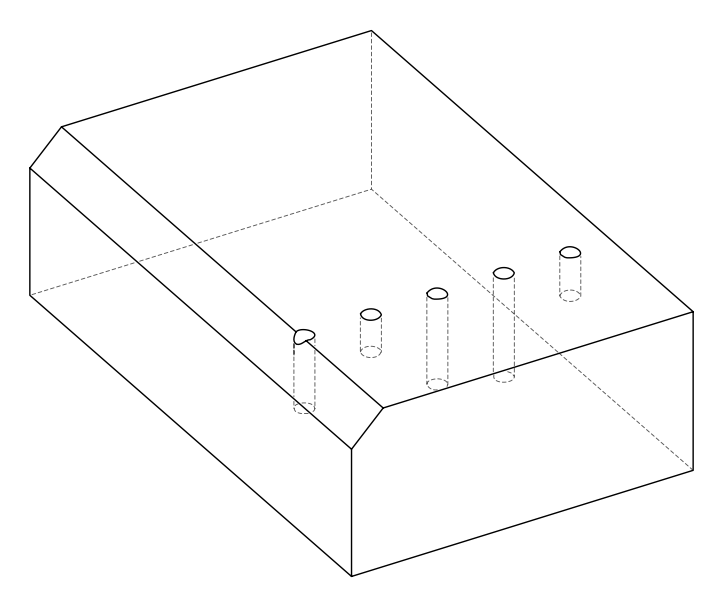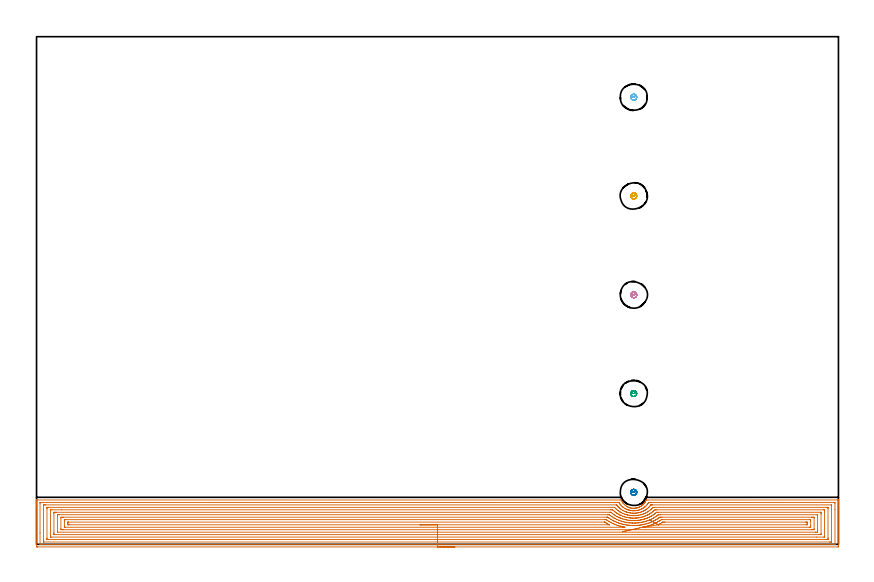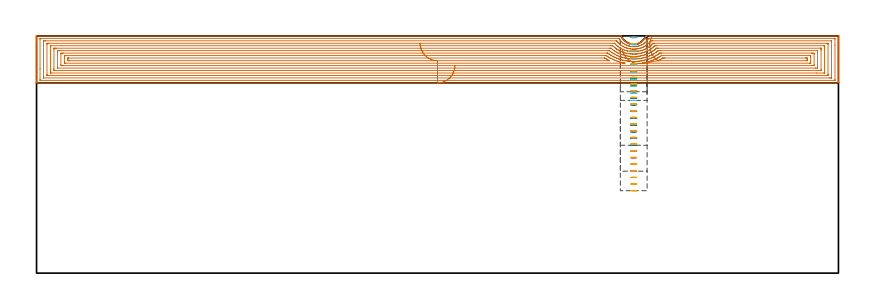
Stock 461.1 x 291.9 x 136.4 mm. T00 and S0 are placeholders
(PLAN: 6 operations, 1 tool changes, 42.6 min)
(1 AREA_MILL | FG_CHAMFER_SURFACE | UGT0205_001 | 37.31 min | 168067 mm3)
(2 MILL_BLIND_HOLE_FROM_SOLID_MATERIAL | STEP1POCKET | NXT0201_011 | Spiral | 1.12 min | 11599 mm3)
(3 MILL_BLIND_HOLE_FROM_SOLID_MATERIAL_1 | STEP1POCKET_1 | NXT0201_011 | Spiral | 0.59 min | 5971 mm3)
(4 MILL_BLIND_HOLE_FROM_SOLID_MATERIAL_2 | STEP1POCKET_2 | NXT0201_011 | Spiral | 1.38 min | 14468 mm3)
(5 MILL_BLIND_HOLE_FROM_SOLID_MATERIAL_3 | STEP1POCKET_3 | NXT0201_011 | Spiral | 1.58 min | 16532 mm3)
(6 MILL_BLIND_HOLE_FROM_SOLID_MATERIAL_4 | STEP1POCKET_4 | NXT0201_011 | Spiral | 0.66 min | 6910 mm3)
(TOOL UGT0205_001 | Chamfer Mill 20 x 3 x 45 deg. | D20 FL50 Z2)
(TOOL NXT0201_011 | ENDMILL 12mm [2P460-1200-NA 1630] | D12 FL38 Z6)
(OP 1 AREA_MILL)
G17 G21 G94 G90
T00 M6
G54
G17 G0 G90 X240.55 Y-1.5 S1061 M3
G43 Z146.4 H0
Z119.4
G94 G1 X240.512 Z118.528 F250.
X240.398 Z117.663
X240.209 Z116.812
X239.947 Z115.98
X239.613 Z115.174
X239.21 Z114.4
X238.741 Z113.664
X238.21 Z112.972
X237.621 Z112.329
X236.978 Z111.74
X236.286 Z111.208
X235.55 Z110.74
X234.776 Z110.337
X233.97 Z110.003
X233.138 Z109.741
X232.286 Z109.552
X231.422 Z109.438
X230.55 Z109.4
X0.613
X0.301 Y-1.497 Z109.402
X0.01 Y-1.492 Z109.406
X0. Y-1.197 Z109.7
Y21.634 Z132.529
Y22.245 Z133.139
Y22.804 Z133.701
Y23.135 Z134.032
Y23.695 Z134.591
Y24.026 Z134.921
Y24.689 Z135.588
Y25.067 Z135.966
X0.003 Y25.45 Z136.341
X0.006 Y25.484 Z136.375
X0.01 Y25.505 Z136.395
X0.162 Y25.5 Z136.4
X335.534
X336.256 Y25.501 Z136.399
X336.328 Y25.368 Z136.268
X336.366 Y25.287 Z136.187
X336.485 Y25.032 Z135.93
X336.713 Y24.593 Z135.49
X336.784 Y24.472 Z135.368
X336.835 Y24.384 Z135.282
X336.883 Y24.308 Z135.207
X336.964 Y24.178 Z135.078
X337.075 Y24.026 Z134.922
X337.206 Y23.843 Z134.743
X337.259 Y23.77 Z134.669
X337.306 Y23.705 Z134.603
X337.408 Y23.581 Z134.477
X337.573 Y23.376 Z134.275
X337.859 Y23.058 Z133.957
X338.102 Y22.817 Z133.716
X338.421 Y22.536 Z133.434
X338.59 Y22.399 Z133.299
X338.753 Y22.267 Z133.167
X339.233 Y21.93 Z132.829
X339.438 Y21.802 Z132.702
X339.647 Y21.68 Z132.58
X339.74 Y21.634 Z132.533
X339.938 Y21.536 Z132.432
X340.091 Y21.458 Z132.357
X340.541 Y21.262 Z132.16
X340.831 Y21.157 Z132.052
X340.998 Y21.094 Z131.992
X341.099 Y21.057 Z131.955
X341.136 Y21.043 Z131.941
X341.277 Y21.006 Z131.9
X341.436 Y20.962 Z131.858
X341.882 Y20.86 Z131.758
X342.33 Y20.783 Z131.682
X342.617 Y20.753 Z131.649
X342.777 Y20.735 Z131.632
X343.237 Y20.714 Z131.604
X343.261
X343.336 Y20.715 Z131.603
X343.382 Y20.713 Z131.605
X343.51 Y20.714 Z131.606
X343.623 Y20.712 Z131.612
X343.632 Z131.611
X343.671 Z131.612
X344.118 Y20.741 Z131.64
X344.296 Y20.764 Z131.662
X344.402 Y20.778 Z131.672
X344.53 Y20.792 Z131.691
X344.566 Y20.796 Z131.695
X345.013 Y20.881 Z131.779
X345.295 Y20.952 Z131.849
X345.665 Y21.043 Z131.942
X345.705 Y21.057 Z131.955
X345.907 Y21.126 Z132.024
X346.052 Y21.183 Z132.08
X346.188 Y21.236 Z132.132
X346.295 Y21.276 Z132.175
X346.357 Y21.3 Z132.199
X346.476 Y21.354 Z132.252
X346.635 Y21.426 Z132.321
X346.801 Y21.499 Z132.397
X347.057 Y21.635 Z132.534
X347.189 Y21.705 Z132.605
X347.569 Y21.93 Z132.829
X347.695 Y22.014 Z132.913
X348.004 Y22.245 Z133.144
X348.15 Y22.354 Z133.252
X348.59 Y22.718 Z133.614
X348.699 Y22.819 Z133.715
X348.999 Y23.135 Z134.032
X349.101 Y23.242 Z134.14
X349.165 Y23.315 Z134.214
X349.273 Y23.439 Z134.338
X349.395 Y23.581 Z134.477
X349.463 Y23.657 Z134.556
X349.484 Y23.681 Z134.58
X349.76 Y24.081 Z134.979
X349.804 Y24.143 Z135.042
X349.883 Y24.272 Z135.172
X350.08 Y24.591 Z135.491
X350.378 Y25.153 Z136.051
X350.491 Y25.4 Z136.295
X350.544 Y25.504 Z136.396
X350.65 Y25.5 Z136.4
X460.938
X461.09 Y25.505 Z136.395
X461.093 Y25.451 Z136.342
X461.1 Y25.066 Z135.966
Y24.689 Z135.589
Y24.026 Z134.921
Y22.804 Z133.701
Y22.245 Z133.139
Y10.218 Z121.116
Y-0.917 Z109.98
X461.098 Y-1.199 Z109.698
X461.09 Y-1.492 Z109.406
X460.797 Y-1.499 Z109.399
X230.55 Y-1.5 Z109.4
Y-0.086 Z110.814
X2.339 Y-0.085 Z110.815
X2.22 Y-0.082 Z110.818
X2.01 Y-0.076 Z110.824
X2.008 Y-0.026 Z110.874
X2.001 Y0.37 Z111.27
X2. Y6.607 Z117.507
X2.001 Y23.532 Z134.432
X2.008 Y24.026 Z134.926
X2.01 Y24.069 Z134.969
X2.161 Y24.079 Z134.979
X2.28 Y24.084 Z134.984
X2.339 Y24.085 Z134.985
X334.58
X334.639
X334.758 Y24.082 Z134.982
X334.832 Y24.079 Z134.979
X334.848 Y24.062 Z134.962
X334.874 Y24.026 Z134.926
X335.01 Y23.817 Z134.717
X335.139 Y23.618 Z134.518
X335.467 Y23.142 Z134.042
X335.473 Y23.133 Z134.033
X335.875 Y22.641 Z133.541
X336.234 Y22.245 Z133.145
X336.366 Y22.111 Z133.011
X336.764 Y21.747 Z132.647
X337.228 Y21.354 Z132.254
X337.259 Y21.329 Z132.229
X337.36 Y21.252 Z132.152
X338.152 Y20.728 Z131.628
X338.254 Y20.668 Z131.568
X338.634 Y20.463 Z131.363
X339.045 Y20.26 Z131.16
X339.412 Y20.097 Z130.997
X339.938 Y19.894 Z130.794
X340.074 Y19.845 Z130.745
X340.388 Y19.738 Z130.638
X340.808 Y19.618 Z130.518
X340.831 Y19.612 Z130.512
X340.849 Y19.608 Z130.508
X341.01 Y19.572 Z130.472
X341.724 Y19.438 Z130.338
X341.886 Y19.41 Z130.31
X342.617 Y19.331 Z130.231
X342.874 Y19.316 Z130.216
X343.202 Y19.302 Z130.202
X343.51 Y19.303 Z130.203
X343.776 Y19.307 Z130.207
X344.402 Y19.348 Z130.248
X344.604 Y19.371 Z130.271
X344.93 Y19.412 Z130.312
X345.295 Y19.473 Z130.373
X345.379 Y19.489 Z130.389
X345.772 Y19.572 Z130.472
X346.188 Y19.681 Z130.581
X346.532 Y19.776 Z130.676
X346.789 Y19.864 Z130.764
X347.081 Y19.975 Z130.875
X347.43 Y20.115 Z131.015
X347.974 Y20.359 Z131.259
X348.044 Y20.393 Z131.293
X348.176 Y20.463 Z131.363
X348.615 Y20.714 Z131.614
X348.867 Y20.863 Z131.763
X349.161 Y21.061 Z131.961
X349.56 Y21.354 Z132.254
X349.673 Y21.441 Z132.341
X349.76 Y21.511 Z132.411
X350.155 Y21.847 Z132.747
X350.562 Y22.245 Z133.145
X350.592 Y22.275 Z133.175
X350.653 Y22.341 Z133.241
X351.024 Y22.766 Z133.666
X351.322 Y23.135 Z134.035
X351.417 Y23.264 Z134.164
X351.546 Y23.447 Z134.347
X351.775 Y23.798 Z134.698
X351.925 Y24.026 Z134.926
X352.439 Y24.079 Z134.979
X353.273 Y24.085 Z134.985
X353.332
X458.761
X458.88 Y24.082 Z134.982
X459.09 Y24.076 Z134.976
X459.092 Y24.026 Z134.926
X459.098 Y23.63 Z134.53
X459.1 Y20.065 Z130.965
X459.099 Y0.468 Z111.368
X459.092 Y-0.026 Z110.874
X459.09 Y-0.07 Z110.83
X458.939 Y-0.079 Z110.821
X458.821 Y-0.084 Z110.816
X458.761 Y-0.085 Z110.815
X230.55 Y-0.086 Z110.814
Y1.328 Z112.228
X4.184 Y1.329 Z112.229
X4.042 Y1.33 Z112.23
X4.019 Y1.332 Z112.232
X4.013 Y1.334 Z112.234
X4.01 Y1.351 Z112.251
X4.003 Y1.449 Z112.349
X4.001 Y1.571 Z112.471
X4. Y1.755 Z112.655
X4.001 Y22.427 Z133.327
X4.007 Y22.612 Z133.512
X4.01 Y22.66 Z133.56
X4.027 Y22.665 Z133.565
X4.078 Y22.668 Z133.568
X4.184 Y22.67 Z133.57
X4.65 Y22.671 Z133.571
X5.077
X333.26
X333.473 Y22.669 Z133.569
X333.526 Y22.667 Z133.567
X333.547 Y22.665 Z133.565
X333.581 Y22.629 Z133.529
X333.687 Y22.498 Z133.398
X333.892 Y22.245 Z133.145
X334.204 Y21.865 Z132.765
X334.58 Y21.444 Z132.344
X334.672 Y21.354 Z132.254
X335.089 Y20.967 Z131.867
X335.473 Y20.635 Z131.535
X335.685 Y20.463 Z131.363
X336.077 Y20.173 Z131.073
X336.366 Y19.978 Z130.878
X336.99 Y19.572 Z130.472
X337.259 Y19.424 Z130.324
X337.576 Y19.256 Z130.156
X338.152 Y18.988 Z129.888
X338.897 Y18.681 Z129.581
X339.045 Y18.625 Z129.525
X339.134 Y18.592 Z129.492
X339.624 Y18.431 Z129.331
X339.938 Y18.346 Z129.246
X340.385 Y18.235 Z129.135
X340.831 Y18.146 Z129.046
X341.489 Y18.024 Z128.924
X341.724 Y17.997 Z128.897
X342.489 Y17.918 Z128.818
X342.617 Y17.91 Z128.81
X343.016 Y17.893 Z128.793
X343.415 Y17.884 Z128.784
X343.51 Y17.885 Z128.785
X343.906 Y17.895 Z128.795
X344.277 Y17.916 Z128.816
X344.402 Y17.926 Z128.826
X345.089 Y17.996 Z128.896
X345.295 Y18.022 Z128.922
X345.858 Y18.12 Z129.02
X346.188 Y18.189 Z129.089
X346.589 Y18.281 Z129.181
X347.081 Y18.409 Z129.309
X347.295 Y18.468 Z129.368
X347.921 Y18.681 Z129.581
X347.96 Y18.696 Z129.596
X347.974 Y18.702 Z129.602
X348.588 Y18.96 Z129.86
X348.867 Y19.086 Z129.986
X349.198 Y19.242 Z130.142
X349.76 Y19.543 Z130.443
X349.779 Y19.553 Z130.453
X349.811 Y19.572 Z130.472
X350.329 Y19.895 Z130.795
X350.653 Y20.118 Z131.018
X350.853 Y20.264 Z131.164
X351.114 Y20.463 Z131.363
X351.353 Y20.656 Z131.556
X351.546 Y20.817 Z131.717
X351.829 Y21.071 Z131.971
X352.115 Y21.354 Z132.254
X352.275 Y21.518 Z132.418
X352.439 Y21.693 Z132.593
X352.696 Y21.989 Z132.889
X352.909 Y22.245 Z133.145
X353.098 Y22.478 Z133.378
X353.237 Y22.653 Z133.553
X353.256 Y22.665 Z133.565
X353.279 Y22.667 Z133.567
X353.332 Y22.669 Z133.569
X353.797 Y22.671 Z133.571
X354.225
X456.916
X457.058 Y22.67 Z133.57
X457.081 Y22.668 Z133.568
X457.087 Y22.666 Z133.566
X457.09 Y22.649 Z133.549
X457.096 Y22.551 Z133.451
X457.099 Y22.429 Z133.329
X457.1 Y22.245 Z133.145
X457.099 Y1.573 Z112.473
X457.093 Y1.388 Z112.288
X457.09 Y1.34 Z112.24
X457.073 Y1.335 Z112.235
X457.022 Y1.332 Z112.232
X456.916 Y1.33 Z112.23
X456.45 Y1.329 Z112.229
X456.023 Y1.328 Z112.228
X230.55
Y2.743 Z113.643
X6.766
X6.054 Y2.748 Z113.648
X6.019 Y2.749 Z113.649
X6.01 Y2.785 Z113.685
X6.006 Y2.887 Z113.787
X6.002 Y3.094 Z113.994
X6. Y3.507 Z114.407
Y20.463 Z131.363
X6.003 Y20.894 Z131.794
X6.006 Y21.109 Z132.009
X6.01 Y21.215 Z132.115
X6.022 Y21.251 Z132.151
X6.072 Y21.252 Z132.152
X6.863 Y21.257 Z132.157
X6.96
X332.197
X332.296 Y21.255 Z132.155
X332.345 Y21.253 Z132.153
X332.365 Y21.251 Z132.151
X332.414 Y21.201 Z132.101
X332.794 Y20.797 Z131.697
X333.121 Y20.463 Z131.363
X333.687 Y19.947 Z130.847
X334.13 Y19.572 Z130.472
X334.58 Y19.233 Z130.133
X335.393 Y18.681 Z129.581
X335.473 Y18.628 Z129.528
X335.622 Y18.532 Z129.432
X336.366 Y18.135 Z129.035
X337.083 Y17.79 Z128.69
X337.259 Y17.714 Z128.614
X337.389 Y17.66 Z128.56
X338.152 Y17.365 Z128.265
X338.802 Y17.141 Z128.041
X339.045 Y17.074 Z127.974
X339.705 Y16.9 Z127.8
X339.938 Y16.849 Z127.749
X340.002 Y16.836 Z127.736
X340.831 Y16.684 Z127.584
X341.093 Y16.638 Z127.538
X341.724 Y16.568 Z127.468
X342.093 Y16.531 Z127.431
X342.617 Y16.495 Z127.395
X343.039 Y16.478 Z127.378
X343.51 Y16.474 Z127.374
X343.929 Y16.481 Z127.381
X344.402 Y16.507 Z127.407
X344.767 Y16.536 Z127.436
X345.295 Y16.589 Z127.489
X345.575 Y16.621 Z127.521
X346.188 Y16.72 Z127.62
X346.341 Y16.747 Z127.647
X347.079 Y16.9 Z127.8
X347.787 Y17.086 Z127.986
X347.974 Y17.138 Z128.038
X348.465 Y17.301 Z128.201
X348.867 Y17.443 Z128.343
X349.117 Y17.542 Z128.442
X349.732 Y17.79 Z128.69
X349.752 Y17.799 Z128.699
X349.76 Y17.803 Z128.703
X350.354 Y18.089 Z128.989
X350.653 Y18.249 Z129.149
X350.931 Y18.404 Z129.304
X351.413 Y18.681 Z129.581
X351.496 Y18.732 Z129.632
X351.546 Y18.764 Z129.664
X352.028 Y19.091 Z129.991
X352.439 Y19.39 Z130.29
X352.542 Y19.469 Z130.369
X352.672 Y19.572 Z130.472
X353.031 Y19.873 Z130.773
X353.332 Y20.132 Z131.032
X353.502 Y20.293 Z131.193
X353.674 Y20.463 Z131.363
X353.944 Y20.743 Z131.643
X354.225 Y21.04 Z131.94
X354.378 Y21.201 Z132.101
X354.427 Y21.25 Z132.15
X354.521 Y21.253 Z132.153
X354.72 Y21.255 Z132.155
X355.118 Y21.257 Z132.157
X355.215
X454.334
X455.046 Y21.251 Z132.151
X455.081
X455.09 Y21.215 Z132.115
X455.094 Y21.113 Z132.013
X455.098 Y20.906 Z131.806
X455.1 Y20.493 Z131.393
Y3.537 Z114.437
X455.097 Y3.106 Z114.006
X455.094 Y2.891 Z113.791
X455.09 Y2.784 Z113.684
X455.078 Y2.749 Z113.649
X455.028 Y2.748 Z113.648
X454.237 Y2.743 Z113.643
X454.14
X230.55
Y4.157 Z115.057
X8.649 Y4.158 Z115.058
X8.024 Y4.161 Z115.061
X8.017 Y4.163 Z115.063
X8.006 Y4.179 Z115.079
X8.003 Y4.428 Z115.328
X8. Y5.075 Z115.975
Y5.319 Z116.219
X8.001 Y19.572 Z130.472
X8.003 Y19.734 Z130.634
X8.007 Y19.814 Z130.714
X8.009 Y19.83 Z130.73
X8.031 Y19.836 Z130.736
X8.106 Y19.838 Z130.738
X8.379 Y19.842 Z130.742
X14.28 Y19.843 Z130.743
X330.115
X330.738 Y19.842 Z130.742
X331.008 Y19.839 Z130.739
X331.275 Y19.836 Z130.736
X331.562 Y19.572 Z130.472
X331.901 Y19.266 Z130.166
X332.577 Y18.681 Z129.581
X332.794 Y18.513 Z129.413
X333.43 Y18.047 Z128.947
X333.687 Y17.875 Z128.775
X333.815 Y17.79 Z128.69
X334.281 Y17.491 Z128.391
X334.58 Y17.322 Z128.222
X335.368 Y16.9 Z127.8
X335.473 Y16.847 Z127.747
X335.574 Y16.798 Z127.698
X336.096 Y16.563 Z127.463
X336.366 Y16.451 Z127.351
X337.121 Y16.146 Z127.046
X337.259 Y16.096 Z126.996
X337.508 Y16.009 Z126.909
X338.152 Y15.803 Z126.703
X338.439 Y15.722 Z126.622
X339.045 Y15.57 Z126.47
X339.604 Y15.451 Z126.351
X339.938 Y15.388 Z126.288
X340.697 Y15.251 Z126.151
X340.831 Y15.233 Z126.133
X341.707 Y15.135 Z126.035
X341.724 Y15.133 Z126.033
X341.877 Y15.118 Z126.018
X342.617 Y15.073 Z125.973
X342.663 Y15.071 Z125.971
X343.51 Y15.056 Z125.956
X343.571
X344.402 Y15.083 Z125.983
X344.436 Y15.085 Z125.985
X344.92 Y15.118 Z126.018
X345.263 Y15.151 Z126.051
X345.295 Y15.154 Z126.054
X346.058 Y15.248 Z126.148
X346.188 Y15.267 Z126.167
X346.824 Y15.375 Z126.275
X347.081 Y15.428 Z126.328
X347.559 Y15.532 Z126.432
X347.974 Y15.631 Z126.531
X348.276 Y15.708 Z126.608
X348.867 Y15.871 Z126.771
X348.973 Y15.903 Z126.803
X349.299 Y16.009 Z126.909
X349.639 Y16.13 Z127.03
X349.76 Y16.175 Z127.075
X350.278 Y16.384 Z127.284
X350.653 Y16.539 Z127.439
X350.904 Y16.65 Z127.55
X351.454 Y16.9 Z127.8
X351.516 Y16.93 Z127.83
X351.546 Y16.946 Z127.846
X352.089 Y17.249 Z128.149
X352.439 Y17.448 Z128.348
X352.653 Y17.577 Z128.477
X352.998 Y17.79 Z128.69
X353.2 Y17.923 Z128.823
X353.332 Y18.014 Z128.914
X353.718 Y18.296 Z129.196
X354.225 Y18.675 Z129.575
X354.233 Y18.681 Z129.581
X354.708 Y19.09 Z129.99
X355.118 Y19.454 Z130.354
X355.179 Y19.511 Z130.411
X355.5 Y19.823 Z130.723
X355.746 Y19.836 Z130.736
X356.011 Y19.839 Z130.739
X356.633 Y19.843 Z130.743
X452.451 Y19.842 Z130.742
X453.076 Y19.839 Z130.739
X453.083 Y19.837 Z130.737
X453.094 Y19.821 Z130.721
X453.097 Y19.572 Z130.472
X453.1 Y18.925 Z129.825
Y18.681 Z129.581
X453.099 Y4.428 Z115.328
X453.097 Y4.266 Z115.166
X453.093 Y4.186 Z115.086
X453.091 Y4.17 Z115.07
X453.069 Y4.164 Z115.064
X452.994 Y4.162 Z115.062
X452.721 Y4.158 Z115.058
X448.372 Y4.157 Z115.057
X230.55
Y5.571 Z116.471
X10.435 Y5.572 Z116.472
X10.18 Y5.573 Z116.473
X10.065 Y5.576 Z116.476
X10.014 Y5.578 Z116.478
X10.01 Y5.606 Z116.506
X10.003 Y5.75 Z116.65
X10.001 Y6.21 Z117.11
X10. Y6.644 Z117.544
Y17.79 Z128.69
X10.002 Y18.223 Z129.123
X10.007 Y18.369 Z129.269
X10.01 Y18.416 Z129.316
X10.037 Y18.422 Z129.322
X10.115 Y18.424 Z129.324
X10.435 Y18.428 Z129.328
X10.688 Y18.429 Z129.329
X11.328
X329.475
X330.115 Y18.426 Z129.326
X330.241 Y18.424 Z129.324
X330.268 Y18.422 Z129.322
X331.011 Y17.79 Z128.69
X331.901 Y17.138 Z128.038
X332.246 Y16.9 Z127.8
X332.794 Y16.537 Z127.437
X333.072 Y16.364 Z127.264
X333.665 Y16.031 Z126.931
X333.687 Y16.019 Z126.919
X333.707 Y16.009 Z126.909
X334.286 Y15.715 Z126.615
X334.58 Y15.576 Z126.476
X335.373 Y15.218 Z126.118
X335.473 Y15.177 Z126.077
X335.623 Y15.118 Z126.018
X336.366 Y14.834 Z125.734
X336.802 Y14.683 Z125.583
X337.259 Y14.537 Z125.437
X338.069 Y14.309 Z125.209
X338.152 Y14.288 Z125.188
X338.396 Y14.227 Z125.127
X339.045 Y14.092 Z124.992
X339.214 Y14.058 Z124.958
X339.938 Y13.929 Z124.829
X340.3 Y13.866 Z124.766
X340.831 Y13.804 Z124.704
X341.306 Y13.753 Z124.653
X341.724 Y13.715 Z124.615
X342.272 Y13.68 Z124.58
X342.617 Y13.663 Z124.563
X343.195 Y13.65 Z124.55
X343.51 Y13.646 Z124.546
X344.077 Y13.661 Z124.561
X344.402 Y13.673 Z124.573
X344.927 Y13.704 Z124.604
X345.295 Y13.733 Z124.633
X345.744 Y13.779 Z124.679
X346.188 Y13.83 Z124.73
X346.541 Y13.875 Z124.775
X347.081 Y13.964 Z124.864
X347.307 Y14.002 Z124.902
X347.974 Y14.137 Z125.037
X348.049 Y14.153 Z125.053
X348.374 Y14.227 Z125.127
X348.769 Y14.325 Z125.225
X348.867 Y14.351 Z125.251
X349.467 Y14.519 Z125.419
X349.76 Y14.606 Z125.506
X350.145 Y14.734 Z125.634
X350.653 Y14.911 Z125.811
X350.805 Y14.967 Z125.867
X351.19 Y15.118 Z126.018
X351.442 Y15.222 Z126.122
X351.546 Y15.266 Z126.166
X352.06 Y15.496 Z126.396
X352.439 Y15.671 Z126.571
X352.667 Y15.781 Z126.681
X353.103 Y16.009 Z126.909
X353.251 Y16.089 Z126.989
X353.332 Y16.135 Z127.035
X353.812 Y16.42 Z127.32
X354.225 Y16.669 Z127.569
X354.366 Y16.759 Z127.659
X354.578 Y16.9 Z127.8
X354.896 Y17.121 Z128.021
X355.118 Y17.281 Z128.181
X355.408 Y17.502 Z128.402
X355.78 Y17.79 Z128.69
X355.907 Y17.894 Z128.794
X356.011 Y17.98 Z128.88
X356.389 Y18.304 Z129.204
X356.47 Y18.371 Z129.271
X356.519 Y18.409 Z129.309
X356.547 Y18.422 Z129.322
X356.585 Y18.423 Z129.323
X356.904 Y18.427 Z129.327
X357.157 Y18.429 Z129.329
X357.797
X450.665 Y18.428 Z129.328
X450.92 Y18.427 Z129.327
X451.035 Y18.424 Z129.324
X451.086 Y18.422 Z129.322
X451.09 Y18.394 Z129.294
X451.097 Y18.25 Z129.15
X451.099 Y17.79 Z128.69
X451.1 Y17.356 Z128.256
Y6.21 Z117.11
X451.098 Y5.777 Z116.677
X451.093 Y5.631 Z116.531
X451.09 Y5.584 Z116.484
X451.063 Y5.578 Z116.478
X450.985 Y5.576 Z116.476
X450.665 Y5.572 Z116.472
X450.412 Y5.571 Z116.471
X449.772
X230.55
Y6.985 Z117.885
X12.221 Y6.986 Z117.886
X12.106 Y6.987 Z117.887
X12.03 Y6.99 Z117.89
X12.01 Y6.992 Z117.892
X12.007 Y7.001 Z117.901
X12.003 Y7.027 Z117.927
X12.001 Y7.1 Z118.
Y16.229 Z127.129
X12.008 Y16.9 Z127.8
X12.01 Y17.003 Z127.903
X12.111 Y17.009 Z127.909
X12.221 Y17.011 Z127.911
X12.999 Y17.014 Z127.914
X13.114 Y17.015 Z127.915
X328.329 Y17.014 Z127.914
X329.11 Y17.011 Z127.911
X329.222 Y17.008 Z127.908
X329.327 Y17.002 Z127.902
X329.462 Y16.9 Z127.8
X330.115 Y16.413 Z127.313
X330.674 Y16.009 Z126.909
X331.008 Y15.781 Z126.681
X331.68 Y15.338 Z126.238
X331.901 Y15.211 Z126.111
X332.07 Y15.118 Z126.018
X332.794 Y14.736 Z125.636
X333.563 Y14.351 Z125.251
X333.687 Y14.295 Z125.195
X333.842 Y14.227 Z125.127
X334.58 Y13.917 Z124.817
X335.1 Y13.708 Z124.608
X335.473 Y13.569 Z124.469
X336.146 Y13.336 Z124.236
X336.366 Y13.265 Z124.165
X336.47 Y13.232 Z124.132
X337.259 Y13.021 Z123.921
X337.686 Y12.91 Z123.81
X338.152 Y12.808 Z123.708
X338.82 Y12.67 Z123.57
X339.045 Y12.628 Z123.528
X339.91 Y12.473 Z123.373
X339.938 Y12.469 Z123.369
X340.131 Y12.445 Z123.345
X340.831 Y12.369 Z123.269
X340.916 Y12.36 Z123.26
X341.724 Y12.293 Z123.193
X341.888 Y12.282 Z123.182
X342.617 Y12.248 Z123.148
X342.821 Y12.241 Z123.141
X343.51 Y12.232 Z123.132
X343.721 Y12.235 Z123.135
X344.402 Y12.255 Z123.155
X344.586 Y12.263 Z123.163
X345.295 Y12.307 Z123.207
X345.424 Y12.317 Z123.217
X346.188 Y12.392 Z123.292
X346.237 Y12.397 Z123.297
X346.65 Y12.445 Z123.345
X347.028 Y12.498 Z123.398
X347.081 Y12.507 Z123.407
X347.789 Y12.63 Z123.53
X347.974 Y12.665 Z123.565
X348.529 Y12.783 Z123.683
X348.867 Y12.859 Z123.759
X349.252 Y12.952 Z123.852
X349.76 Y13.081 Z123.981
X349.961 Y13.136 Z124.036
X350.653 Y13.333 Z124.233
X350.664 Y13.336 Z124.236
X351.318 Y13.564 Z124.464
X351.546 Y13.646 Z124.546
X351.965 Y13.809 Z124.709
X352.439 Y13.998 Z124.898
X352.601 Y14.065 Z124.965
X352.977 Y14.227 Z125.127
X353.221 Y14.338 Z125.238
X353.332 Y14.389 Z125.289
X353.824 Y14.627 Z125.527
X354.225 Y14.838 Z125.738
X354.407 Y14.937 Z125.837
X354.732 Y15.118 Z126.018
X354.976 Y15.26 Z126.16
X355.118 Y15.344 Z126.244
X355.527 Y15.6 Z126.5
X356.011 Y15.91 Z126.81
X356.07 Y15.95 Z126.85
X356.154 Y16.009 Z126.909
X356.587 Y16.325 Z127.225
X356.904 Y16.561 Z127.461
X357.096 Y16.708 Z127.608
X357.342 Y16.9 Z127.8
X357.452 Y16.982 Z127.882
X357.493 Y17.008 Z127.908
X357.567 Y17.011 Z127.911
X357.683 Y17.013 Z127.913
X357.797 Y17.014 Z127.914
X358.575 Y17.015 Z127.915
X448.879 Y17.014 Z127.914
X448.994 Y17.013 Z127.913
X449.07 Y17.01 Z127.91
X449.09 Y17.008 Z127.908
X449.093 Y16.999 Z127.899
X449.097 Y16.973 Z127.873
X449.099 Y16.9 Z127.8
Y7.771 Z118.671
X449.092 Y7.1 Z118.
X449.09 Y6.997 Z117.897
X448.989 Y6.991 Z117.891
X448.879 Y6.989 Z117.889
X448.101 Y6.985 Z117.885
X447.986
X230.55
Y8.399 Z119.299
X15.384 Y8.4 Z119.3
X14.9
X14.488 Y8.402 Z119.302
X14.007 Y8.407 Z119.307
X14. Y8.889 Z119.789
Y15.118 Z126.018
X14.007 Y15.593 Z126.493
X14.419 Y15.597 Z126.497
X14.9 Y15.599 Z126.499
X15.309 Y15.6 Z126.5
X327.846
X328.329 Y15.597 Z126.497
X328.397 Y15.595 Z126.495
X328.436 Y15.592 Z126.492
X328.475 Y15.566 Z126.466
X328.652 Y15.44 Z126.34
X329.097 Y15.118 Z126.018
X329.222 Y15.029 Z125.929
X329.511 Y14.829 Z125.729
X330.115 Y14.44 Z125.34
X330.454 Y14.227 Z125.127
X331.008 Y13.919 Z124.819
X331.685 Y13.552 Z124.452
X331.901 Y13.445 Z124.345
X332.127 Y13.336 Z124.236
X332.794 Y13.029 Z123.929
X333.344 Y12.788 Z123.688
X333.687 Y12.648 Z123.548
X334.196 Y12.445 Z123.345
X334.58 Y12.303 Z123.203
X334.803 Y12.223 Z123.123
X335.473 Y12.005 Z122.905
X336.103 Y11.817 Z122.717
X336.366 Y11.745 Z122.645
X337.087 Y11.555 Z122.455
X337.259 Y11.516 Z122.416
X337.308 Y11.505 Z122.405
X338.152 Y11.335 Z122.235
X338.426 Y11.281 Z122.181
X339.045 Y11.172 Z122.072
X339.507 Y11.093 Z121.993
X339.938 Y11.041 Z121.941
X340.519 Y10.975 Z121.875
X340.831 Y10.945 Z121.845
X341.499 Y10.888 Z121.788
X341.724 Y10.873 Z121.773
X342.444 Y10.836 Z121.736
X342.617 Y10.83 Z121.73
X343.356 Y10.816 Z121.716
X343.51 Y10.817 Z121.717
X344.233 Y10.832 Z121.732
X344.402 Y10.839 Z121.739
X345.085 Y10.874 Z121.774
X345.295 Y10.889 Z121.789
X345.912 Y10.94 Z121.84
X346.188 Y10.967 Z121.867
X346.719 Y11.026 Z121.926
X347.081 Y11.071 Z121.971
X347.506 Y11.13 Z122.03
X347.974 Y11.207 Z122.107
X348.272 Y11.258 Z122.158
X348.867 Y11.376 Z122.276
X349.015 Y11.407 Z122.307
X349.681 Y11.555 Z122.455
X349.745 Y11.57 Z122.47
X349.76 Y11.574 Z122.474
X350.453 Y11.754 Z122.654
X350.653 Y11.809 Z122.709
X351.146 Y11.953 Z122.853
X351.546 Y12.075 Z122.975
X351.825 Y12.167 Z123.067
X352.439 Y12.375 Z123.275
X352.491 Y12.394 Z123.294
X352.626 Y12.445 Z123.345
X353.13 Y12.647 Z123.547
X353.332 Y12.73 Z123.63
X353.758 Y12.911 Z123.811
X354.225 Y13.114 Z124.014
X354.378 Y13.183 Z124.083
X354.706 Y13.336 Z124.236
X354.982 Y13.472 Z124.372
X355.118 Y13.542 Z124.442
X355.563 Y13.783 Z124.683
X356.011 Y14.031 Z124.931
X356.136 Y14.102 Z125.002
X356.348 Y14.227 Z125.127
X356.692 Y14.438 Z125.338
X356.904 Y14.571 Z125.471
X357.233 Y14.789 Z125.689
X357.722 Y15.118 Z126.018
X357.766 Y15.149 Z126.049
X357.797 Y15.17 Z126.07
X358.283 Y15.523 Z126.423
X358.352 Y15.571 Z126.471
X358.391 Y15.593 Z126.493
X358.448 Y15.595 Z126.495
X358.69 Y15.598 Z126.498
X359.1 Y15.6 Z126.5
X359.583
X445.717
X446.2 Y15.599 Z126.499
X446.612 Y15.598 Z126.498
X447.093 Y15.593 Z126.493
X447.1 Y15.111 Z126.011
Y8.882 Z119.782
X447.093 Y8.407 Z119.307
X446.681 Y8.403 Z119.303
X446.2 Y8.4 Z119.3
X445.791
X230.55 Y8.399 Z119.299
Y9.814 Z120.714
X16.645
X16.249 Y9.816 Z120.716
X16.051 Y9.819 Z120.719
X16.011 Y9.821 Z120.721
X16.007 Y9.856 Z120.756
X16.004 Y9.915 Z120.815
X16. Y10.457 Z121.357
Y10.664 Z121.564
Y13.13 Z124.03
Y13.336 Z124.236
X16.002 Y14.019 Z124.919
X16.006 Y14.118 Z125.018
X16.01 Y14.173 Z125.073
X16.048 Y14.179 Z125.079
X16.727 Y14.186 Z125.086
X326.543
X327.436 Y14.185 Z125.085
X327.479 Y14.184 Z125.084
X327.579 Y14.179 Z125.079
X327.814 Y14.022 Z124.922
X328.077 Y13.846 Z124.746
X328.329 Y13.679 Z124.579
X328.862 Y13.336 Z124.236
X329.222 Y13.114 Z124.014
X329.746 Y12.814 Z123.714
X330.115 Y12.617 Z123.517
X330.446 Y12.445 Z123.345
X331.008 Y12.169 Z123.069
X331.541 Y11.914 Z122.814
X331.901 Y11.755 Z122.655
X332.365 Y11.555 Z122.455
X332.794 Y11.38 Z122.28
X333.086 Y11.263 Z122.163
X333.687 Y11.038 Z121.938
X334.477 Y10.766 Z121.666
X334.58 Y10.733 Z121.633
X334.804 Y10.664 Z121.564
X335.473 Y10.473 Z121.373
X335.738 Y10.399 Z121.299
X335.906 Y10.356 Z121.256
X336.366 Y10.241 Z121.141
X336.916 Y10.115 Z121.015
X337.075 Y10.081 Z120.981
X337.259 Y10.044 Z120.944
X338.152 Y9.866 Z120.766
X338.348 Y9.826 Z120.726
X338.152 Y9.816 Z120.716
X338.11 Y9.815 Z120.715
X337.682 Y9.814 Z120.714
X337.259
X230.55
Y11.228 Z122.128
X18.799
X18.472 Y11.229 Z122.129
X18.145 Y11.232 Z122.132
X18.052 Y11.235 Z122.135
X18.01 Y11.239 Z122.139
X18.007 Y11.273 Z122.173
X18.003 Y11.398 Z122.298
X18.001 Y11.555 Z122.455
X18. Y12.025 Z122.925
X18.001 Y12.445 Z123.345
X18.004 Y12.681 Z123.581
X18.007 Y12.739 Z123.639
X18.01 Y12.763 Z123.663
X18.037 Y12.765 Z123.665
X18.148 Y12.769 Z123.669
X18.472 Y12.771 Z123.671
X326.543 Y12.772 Z123.672
X326.652 Y12.771 Z123.671
X326.739 Y12.767 Z123.667
X326.763 Y12.765 Z123.665
X326.784 Y12.755 Z123.655
X326.828 Y12.729 Z123.629
X327.266 Y12.445 Z123.345
X327.436 Y12.336 Z123.236
X327.735 Y12.148 Z123.048
X328.329 Y11.81 Z122.71
X328.789 Y11.555 Z122.455
X329.222 Y11.321 Z122.221
X329.28 Y11.288 Z122.188
X329.349 Y11.248 Z122.148
X329.368 Y11.233 Z122.133
X329.347 Y11.232 Z122.132
X329.29 Y11.229 Z122.129
X329.222
X328.657 Y11.228 Z122.128
X230.55
X229.678 Z122.166
X228.813 Z122.28
X227.962 Z122.469
X227.13 Z122.731
X226.324 Z123.065
X225.55 Z123.468
X224.814 Z123.936
X224.122 Z124.467
X223.479 Z125.057
X222.89 Z125.7
X222.358 Z126.392
X221.89 Z127.128
X221.487 Z127.902
X221.153 Z128.708
X220.891 Z129.54
X220.702 Z130.391
X220.588 Z131.256
X220.55 Z132.128
G0 Z146.4
X336.899 Y7.261
Z128.39
G1 X337.114 Y7.308 Z127.546
X337.401 Y7.372 Z126.725
X337.756 Y7.45 Z125.932
X338.178 Y7.543 Z125.174
X338.662 Y7.65 Z124.456
X339.206 Y7.77 Z123.785
X339.805 Y7.902 Z123.164
X340.454 Y8.045 Z122.599
X341.149 Y8.199 Z122.095
X341.884 Y8.361 Z121.654
X342.654 Y8.531 Z121.281
X343.453 Y8.707 Z120.977
X344.274 Y8.888 Z120.747
X345.112 Y9.073 Z120.59
X345.961 Y9.26 Z120.509
X346.812 Y9.448 Z120.504
X347.662 Y9.635 Z120.574
X348.501 Y9.821 Z120.721
X348.762 Y9.878 Z120.778
X348.797 Y9.886 Z120.786
X349.501 Y10.032 Z120.932
X349.638 Y10.061 Z120.961
X349.76 Y10.088 Z120.988
X350.228 Y10.197 Z121.097
X350.511 Y10.264 Z121.164
X350.653 Y10.299 Z121.199
X350.943 Y10.374 Z121.274
X351.458 Y10.511 Z121.411
X351.546 Y10.535 Z121.435
X351.647 Y10.564 Z121.464
X351.989 Y10.664 Z121.564
X352.333 Y10.77 Z121.67
X352.439 Y10.805 Z121.705
X352.998 Y10.997 Z121.897
X353.332 Y11.115 Z122.015
X353.651 Y11.236 Z122.136
X354.225 Y11.459 Z122.359
X354.293 Y11.487 Z122.387
X354.457 Y11.555 Z122.455
X354.919 Y11.753 Z122.653
X355.118 Y11.841 Z122.741
X355.533 Y12.031 Z122.931
X356.011 Y12.255 Z123.155
X356.139 Y12.318 Z123.218
X356.387 Y12.445 Z123.345
X356.722 Y12.627 Z123.527
X356.904 Y12.727 Z123.627
X357.292 Y12.949 Z123.849
X357.797 Y13.241 Z124.141
X357.856 Y13.277 Z124.177
X357.952 Y13.336 Z124.236
X358.401 Y13.625 Z124.525
X358.69 Y13.813 Z124.713
X359.221 Y14.167 Z125.067
X359.265 Y14.179 Z125.079
X359.624 Y14.186 Z125.086
X444.455
X444.851 Y14.184 Z125.084
X445.049 Y14.181 Z125.081
X445.089 Y14.179 Z125.079
X445.093 Y14.144 Z125.044
X445.096 Y14.085 Z124.985
X445.1 Y13.543 Z124.443
Y13.336 Z124.236
Y10.87 Z121.77
Y10.664 Z121.564
X445.098 Y9.981 Z120.881
X445.094 Y9.882 Z120.782
X445.09 Y9.827 Z120.727
X445.052 Y9.821 Z120.721
X444.373 Y9.814 Z120.714
X348.826
X348.501 Y9.821 Z120.721
X357.451 Y11.233 Z122.133
X357.453 Y11.236 Z122.136
X357.514 Y11.271 Z122.171
X358.033 Y11.555 Z122.455
X358.452 Y11.792 Z122.692
X358.69 Y11.929 Z122.829
X359.013 Y12.123 Z123.023
X359.547 Y12.445 Z123.345
X359.569 Y12.459 Z123.359
X359.915 Y12.678 Z123.578
X360.027 Y12.747 Z123.647
X360.08 Y12.765 Z123.665
X360.153 Y12.768 Z123.668
X360.476 Y12.77 Z123.67
X361.042 Y12.772 Z123.672
X361.369
X442.301
X442.628 Y12.771 Z123.671
X442.955 Y12.768 Z123.668
X443.048 Y12.765 Z123.665
X443.09 Y12.761 Z123.661
X443.093 Y12.727 Z123.627
X443.097 Y12.602 Z123.502
X443.099 Y12.445 Z123.345
X443.1 Y11.975 Z122.875
X443.099 Y11.555 Z122.455
X443.096 Y11.319 Z122.219
X443.093 Y11.261 Z122.161
X443.09 Y11.237 Z122.137
X443.063 Y11.235 Z122.135
X442.953 Y11.231 Z122.131
X442.628 Y11.229 Z122.129
X357.595 Y11.228 Z122.128
X357.491 Y11.229 Z122.129
X357.454 Y11.231 Z122.131
X357.451 Y11.233 Z122.133
X356.791 Y11.614 Z122.556
X356.164 Y11.975 Z123.044
X355.577 Y12.313 Z123.594
X355.034 Y12.626 Z124.2
X354.538 Y12.912 Z124.859
X354.094 Y13.167 Z125.565
X353.705 Y13.392 Z126.313
X353.374 Y13.582 Z127.097
X353.104 Y13.738 Z127.912
X352.896 Y13.858 Z128.751
X352.752 Y13.941 Z129.607
X352.673 Y13.986 Z130.475
X352.661 Y13.993 Z131.347
X352.714 Y13.963 Z132.217
X352.832 Y13.894 Z133.079
X353.016 Y13.789 Z133.925
X353.262 Y13.647 Z134.75
X353.57 Y13.469 Z135.547
G0 Z146.4
M5
M2
(OP 2 MILL_BLIND_HOLE_FROM_SOLID_MATERIAL)
G17 G21 G94 G90
T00 M6
G54
G17 G0 G90 X343.4 Y29.9 S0 M3
G43 Z146.4 H1
Z135.524
G94 G3 X344.161 Y30.839 R0.778 F250.
X343.047 Y31.563 R0.939
X341.737 Y29.547 R1.7
X343.047 Y31.563 R-1.7
X342.392 Y30.555 R0.85
X343.4 Y29.9 R0.85
G0 Z131.647
G3 X344.161 Y30.839 R0.778
X343.047 Y31.563 R0.939
X341.737 Y29.547 R1.7
X343.047 Y31.563 R-1.7
X342.392 Y30.555 R0.85
X343.4 Y29.9 R0.85
G0 Z127.771
G3 X344.161 Y30.839 R0.778
X343.047 Y31.563 R0.939
X341.737 Y29.547 R1.7
X343.047 Y31.563 R-1.7
X342.392 Y30.555 R0.85
X343.4 Y29.9 R0.85
G0 Z123.894
G3 X344.161 Y30.839 R0.778
X343.047 Y31.563 R0.939
X341.737 Y29.547 R1.7
X343.047 Y31.563 R-1.7
X342.392 Y30.555 R0.85
X343.4 Y29.9 R0.85
G0 Z120.018
G3 X344.161 Y30.839 R0.778
X343.047 Y31.563 R0.939
X341.737 Y29.547 R1.7
X343.047 Y31.563 R-1.7
X342.392 Y30.555 R0.85
X343.4 Y29.9 R0.85
G0 Z116.141
G3 X344.161 Y30.839 R0.778
X343.047 Y31.563 R0.939
X341.737 Y29.547 R1.7
X343.047 Y31.563 R-1.7
X342.392 Y30.555 R0.85
X343.4 Y29.9 R0.85
G0 Z112.265
G3 X344.161 Y30.839 R0.778
X343.047 Y31.563 R0.939
X341.737 Y29.547 R1.7
X343.047 Y31.563 R-1.7
X342.392 Y30.555 R0.85
X343.4 Y29.9 R0.85
G0 Z108.388
G3 X344.161 Y30.839 R0.778
X343.047 Y31.563 R0.939
X341.737 Y29.547 R1.7
X343.047 Y31.563 R-1.7
X342.392 Y30.555 R0.85
X343.4 Y29.9 R0.85
G0 Z104.512
G3 X344.161 Y30.839 R0.778
X343.047 Y31.563 R0.939
X341.737 Y29.547 R1.7
X343.047 Y31.563 R-1.7
X342.392 Y30.555 R0.85
X343.4 Y29.9 R0.85
G0 Z100.635
G3 X344.161 Y30.839 R0.778
X343.047 Y31.563 R0.939
X341.737 Y29.547 R1.7
X343.047 Y31.563 R-1.7
X342.392 Y30.555 R0.85
X343.4 Y29.9 R0.85
G0 Z96.759
G3 X344.161 Y30.839 R0.778
X343.047 Y31.563 R0.939
X341.737 Y29.547 R1.7
X343.047 Y31.563 R-1.7
X342.392 Y30.555 R0.85
X343.4 Y29.9 R0.85
G0 Z92.882
G3 X344.161 Y30.839 R0.778
X343.047 Y31.563 R0.939
X341.737 Y29.547 R1.7
X343.047 Y31.563 R-1.7
X342.392 Y30.555 R0.85
X343.4 Y29.9 R0.85
G0 Z89.006
G3 X344.161 Y30.839 R0.778
X343.047 Y31.563 R0.939
X341.737 Y29.547 R1.7
X343.047 Y31.563 R-1.7
X342.392 Y30.555 R0.85
X343.4 Y29.9 R0.85
G0 Z85.129
G3 X344.161 Y30.839 R0.778
X343.047 Y31.563 R0.939
X341.737 Y29.547 R1.7
X343.047 Y31.563 R-1.7
X342.392 Y30.555 R0.85
X343.4 Y29.9 R0.85
G0 Z81.253
G3 X344.161 Y30.839 R0.778
X343.047 Y31.563 R0.939
X341.737 Y29.547 R1.7
X343.047 Y31.563 R-1.7
X342.392 Y30.555 R0.85
X343.4 Y29.9 R0.85
G0 Z77.376
G3 X344.161 Y30.839 R0.778
X343.047 Y31.563 R0.939
X341.737 Y29.547 R1.7
X343.047 Y31.563 R-1.7
X342.392 Y30.555 R0.85
X343.4 Y29.9 R0.85
G0 Z73.5
G3 X344.161 Y30.839 R0.778
X343.047 Y31.563 R0.939
X341.737 Y29.547 R1.7
X343.047 Y31.563 R-1.7
X342.392 Y30.555 R0.85
X343.4 Y29.9 R0.85
G0 Z146.4
M5
M2
(OP 3 MILL_BLIND_HOLE_FROM_SOLID_MATERIAL_1)
G17 G21 G94 G90
T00 M6
G54
G17 G0 G90 X343.4 Y86.7 S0 M3
G43 Z146.4 H1
Z135.5
G94 G3 X344.161 Y87.639 R0.778 F250.
X343.047 Y88.363 R0.939
X341.737 Y86.347 R1.7
X343.047 Y88.363 R-1.7
X342.392 Y87.355 R0.85
X343.4 Y86.7 R0.85
G0 Z131.6
G3 X344.161 Y87.639 R0.778
X343.047 Y88.363 R0.939
X341.737 Y86.347 R1.7
X343.047 Y88.363 R-1.7
X342.392 Y87.355 R0.85
X343.4 Y86.7 R0.85
G0 Z127.7
G3 X344.161 Y87.639 R0.778
X343.047 Y88.363 R0.939
X341.737 Y86.347 R1.7
X343.047 Y88.363 R-1.7
X342.392 Y87.355 R0.85
X343.4 Y86.7 R0.85
G0 Z123.8
G3 X344.161 Y87.639 R0.778
X343.047 Y88.363 R0.939
X341.737 Y86.347 R1.7
X343.047 Y88.363 R-1.7
X342.392 Y87.355 R0.85
X343.4 Y86.7 R0.85
G0 Z119.9
G3 X344.161 Y87.639 R0.778
X343.047 Y88.363 R0.939
X341.737 Y86.347 R1.7
X343.047 Y88.363 R-1.7
X342.392 Y87.355 R0.85
X343.4 Y86.7 R0.85
G0 Z116.
G3 X344.161 Y87.639 R0.778
X343.047 Y88.363 R0.939
X341.737 Y86.347 R1.7
X343.047 Y88.363 R-1.7
X342.392 Y87.355 R0.85
X343.4 Y86.7 R0.85
G0 Z112.1
G3 X344.161 Y87.639 R0.778
X343.047 Y88.363 R0.939
X341.737 Y86.347 R1.7
X343.047 Y88.363 R-1.7
X342.392 Y87.355 R0.85
X343.4 Y86.7 R0.85
G0 Z108.2
G3 X344.161 Y87.639 R0.778
X343.047 Y88.363 R0.939
X341.737 Y86.347 R1.7
X343.047 Y88.363 R-1.7
X342.392 Y87.355 R0.85
X343.4 Y86.7 R0.85
G0 Z104.3
G3 X344.161 Y87.639 R0.778
X343.047 Y88.363 R0.939
X341.737 Y86.347 R1.7
X343.047 Y88.363 R-1.7
X342.392 Y87.355 R0.85
X343.4 Y86.7 R0.85
G0 Z146.4
M5
M2
(OP 4 MILL_BLIND_HOLE_FROM_SOLID_MATERIAL_2)
G17 G21 G94 G90
T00 M6
G54
G17 G0 G90 X343.4 Y143.5 S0 M3
G43 Z146.4 H1
Z135.552
G94 G3 X344.161 Y144.439 R0.778 F250.
X343.047 Y145.163 R0.939
X341.737 Y143.147 R1.7
X343.047 Y145.163 R-1.7
X342.392 Y144.155 R0.85
X343.4 Y143.5 R0.85
G0 Z131.705
G3 X344.161 Y144.439 R0.778
X343.047 Y145.163 R0.939
X341.737 Y143.147 R1.7
X343.047 Y145.163 R-1.7
X342.392 Y144.155 R0.85
X343.4 Y143.5 R0.85
G0 Z127.857
G3 X344.161 Y144.439 R0.778
X343.047 Y145.163 R0.939
X341.737 Y143.147 R1.7
X343.047 Y145.163 R-1.7
X342.392 Y144.155 R0.85
X343.4 Y143.5 R0.85
G0 Z124.01
G3 X344.161 Y144.439 R0.778
X343.047 Y145.163 R0.939
X341.737 Y143.147 R1.7
X343.047 Y145.163 R-1.7
X342.392 Y144.155 R0.85
X343.4 Y143.5 R0.85
G0 Z120.162
G3 X344.161 Y144.439 R0.778
X343.047 Y145.163 R0.939
X341.737 Y143.147 R1.7
X343.047 Y145.163 R-1.7
X342.392 Y144.155 R0.85
X343.4 Y143.5 R0.85
G0 Z116.314
G3 X344.161 Y144.439 R0.778
X343.047 Y145.163 R0.939
X341.737 Y143.147 R1.7
X343.047 Y145.163 R-1.7
X342.392 Y144.155 R0.85
X343.4 Y143.5 R0.85
G0 Z112.467
G3 X344.161 Y144.439 R0.778
X343.047 Y145.163 R0.939
X341.737 Y143.147 R1.7
X343.047 Y145.163 R-1.7
X342.392 Y144.155 R0.85
X343.4 Y143.5 R0.85
G0 Z108.619
G3 X344.161 Y144.439 R0.778
X343.047 Y145.163 R0.939
X341.737 Y143.147 R1.7
X343.047 Y145.163 R-1.7
X342.392 Y144.155 R0.85
X343.4 Y143.5 R0.85
G0 Z104.771
G3 X344.161 Y144.439 R0.778
X343.047 Y145.163 R0.939
X341.737 Y143.147 R1.7
X343.047 Y145.163 R-1.7
X342.392 Y144.155 R0.85
X343.4 Y143.5 R0.85
G0 Z100.924
G3 X344.161 Y144.439 R0.778
X343.047 Y145.163 R0.939
X341.737 Y143.147 R1.7
X343.047 Y145.163 R-1.7
X342.392 Y144.155 R0.85
X343.4 Y143.5 R0.85
G0 Z97.076
G3 X344.161 Y144.439 R0.778
X343.047 Y145.163 R0.939
X341.737 Y143.147 R1.7
X343.047 Y145.163 R-1.7
X342.392 Y144.155 R0.85
X343.4 Y143.5 R0.85
G0 Z93.229
G3 X344.161 Y144.439 R0.778
X343.047 Y145.163 R0.939
X341.737 Y143.147 R1.7
X343.047 Y145.163 R-1.7
X342.392 Y144.155 R0.85
X343.4 Y143.5 R0.85
G0 Z89.381
G3 X344.161 Y144.439 R0.778
X343.047 Y145.163 R0.939
X341.737 Y143.147 R1.7
X343.047 Y145.163 R-1.7
X342.392 Y144.155 R0.85
X343.4 Y143.5 R0.85
G0 Z85.533
G3 X344.161 Y144.439 R0.778
X343.047 Y145.163 R0.939
X341.737 Y143.147 R1.7
X343.047 Y145.163 R-1.7
X342.392 Y144.155 R0.85
X343.4 Y143.5 R0.85
G0 Z81.686
G3 X344.161 Y144.439 R0.778
X343.047 Y145.163 R0.939
X341.737 Y143.147 R1.7
X343.047 Y145.163 R-1.7
X342.392 Y144.155 R0.85
X343.4 Y143.5 R0.85
G0 Z77.838
G3 X344.161 Y144.439 R0.778
X343.047 Y145.163 R0.939
X341.737 Y143.147 R1.7
X343.047 Y145.163 R-1.7
X342.392 Y144.155 R0.85
X343.4 Y143.5 R0.85
G0 Z73.99
G3 X344.161 Y144.439 R0.778
X343.047 Y145.163 R0.939
X341.737 Y143.147 R1.7
X343.047 Y145.163 R-1.7
X342.392 Y144.155 R0.85
X343.4 Y143.5 R0.85
G0 Z70.143
G3 X344.161 Y144.439 R0.778
X343.047 Y145.163 R0.939
X341.737 Y143.147 R1.7
X343.047 Y145.163 R-1.7
X342.392 Y144.155 R0.85
X343.4 Y143.5 R0.85
G0 Z66.295
G3 X344.161 Y144.439 R0.778
X343.047 Y145.163 R0.939
X341.737 Y143.147 R1.7
X343.047 Y145.163 R-1.7
X342.392 Y144.155 R0.85
X343.4 Y143.5 R0.85
G0 Z62.448
G3 X344.161 Y144.439 R0.778
X343.047 Y145.163 R0.939
X341.737 Y143.147 R1.7
X343.047 Y145.163 R-1.7
X342.392 Y144.155 R0.85
X343.4 Y143.5 R0.85
G0 Z58.6
G3 X344.161 Y144.439 R0.778
X343.047 Y145.163 R0.939
X341.737 Y143.147 R1.7
X343.047 Y145.163 R-1.7
X342.392 Y144.155 R0.85
X343.4 Y143.5 R0.85
G0 Z146.4
M5
M2
(OP 5 MILL_BLIND_HOLE_FROM_SOLID_MATERIAL_3)
G17 G21 G94 G90
T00 M6
G54
G17 G0 G90 X343.4 Y200.3 S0 M3
G43 Z146.4 H1
Z135.567
G94 G3 X344.161 Y201.239 R0.778 F250.
X343.047 Y201.963 R0.939
X341.737 Y199.947 R1.7
X343.047 Y201.963 R-1.7
X342.392 Y200.955 R0.85
X343.4 Y200.3 R0.85
G0 Z131.733
G3 X344.161 Y201.239 R0.778
X343.047 Y201.963 R0.939
X341.737 Y199.947 R1.7
X343.047 Y201.963 R-1.7
X342.392 Y200.955 R0.85
X343.4 Y200.3 R0.85
G0 Z127.9
G3 X344.161 Y201.239 R0.778
X343.047 Y201.963 R0.939
X341.737 Y199.947 R1.7
X343.047 Y201.963 R-1.7
X342.392 Y200.955 R0.85
X343.4 Y200.3 R0.85
G0 Z124.067
G3 X344.161 Y201.239 R0.778
X343.047 Y201.963 R0.939
X341.737 Y199.947 R1.7
X343.047 Y201.963 R-1.7
X342.392 Y200.955 R0.85
X343.4 Y200.3 R0.85
G0 Z120.233
G3 X344.161 Y201.239 R0.778
X343.047 Y201.963 R0.939
X341.737 Y199.947 R1.7
X343.047 Y201.963 R-1.7
X342.392 Y200.955 R0.85
X343.4 Y200.3 R0.85
G0 Z116.4
G3 X344.161 Y201.239 R0.778
X343.047 Y201.963 R0.939
X341.737 Y199.947 R1.7
X343.047 Y201.963 R-1.7
X342.392 Y200.955 R0.85
X343.4 Y200.3 R0.85
G0 Z112.567
G3 X344.161 Y201.239 R0.778
X343.047 Y201.963 R0.939
X341.737 Y199.947 R1.7
X343.047 Y201.963 R-1.7
X342.392 Y200.955 R0.85
X343.4 Y200.3 R0.85
G0 Z108.733
G3 X344.161 Y201.239 R0.778
X343.047 Y201.963 R0.939
X341.737 Y199.947 R1.7
X343.047 Y201.963 R-1.7
X342.392 Y200.955 R0.85
X343.4 Y200.3 R0.85
G0 Z104.9
G3 X344.161 Y201.239 R0.778
X343.047 Y201.963 R0.939
X341.737 Y199.947 R1.7
X343.047 Y201.963 R-1.7
X342.392 Y200.955 R0.85
X343.4 Y200.3 R0.85
G0 Z101.067
G3 X344.161 Y201.239 R0.778
X343.047 Y201.963 R0.939
X341.737 Y199.947 R1.7
X343.047 Y201.963 R-1.7
X342.392 Y200.955 R0.85
X343.4 Y200.3 R0.85
G0 Z97.233
G3 X344.161 Y201.239 R0.778
X343.047 Y201.963 R0.939
X341.737 Y199.947 R1.7
X343.047 Y201.963 R-1.7
X342.392 Y200.955 R0.85
X343.4 Y200.3 R0.85
G0 Z93.4
G3 X344.161 Y201.239 R0.778
X343.047 Y201.963 R0.939
X341.737 Y199.947 R1.7
X343.047 Y201.963 R-1.7
X342.392 Y200.955 R0.85
X343.4 Y200.3 R0.85
G0 Z89.567
G3 X344.161 Y201.239 R0.778
X343.047 Y201.963 R0.939
X341.737 Y199.947 R1.7
X343.047 Y201.963 R-1.7
X342.392 Y200.955 R0.85
X343.4 Y200.3 R0.85
G0 Z85.733
G3 X344.161 Y201.239 R0.778
X343.047 Y201.963 R0.939
X341.737 Y199.947 R1.7
X343.047 Y201.963 R-1.7
X342.392 Y200.955 R0.85
X343.4 Y200.3 R0.85
G0 Z81.9
G3 X344.161 Y201.239 R0.778
X343.047 Y201.963 R0.939
X341.737 Y199.947 R1.7
X343.047 Y201.963 R-1.7
X342.392 Y200.955 R0.85
X343.4 Y200.3 R0.85
G0 Z78.067
G3 X344.161 Y201.239 R0.778
X343.047 Y201.963 R0.939
X341.737 Y199.947 R1.7
X343.047 Y201.963 R-1.7
X342.392 Y200.955 R0.85
X343.4 Y200.3 R0.85
G0 Z74.233
G3 X344.161 Y201.239 R0.778
X343.047 Y201.963 R0.939
X341.737 Y199.947 R1.7
X343.047 Y201.963 R-1.7
X342.392 Y200.955 R0.85
X343.4 Y200.3 R0.85
G0 Z70.4
G3 X344.161 Y201.239 R0.778
X343.047 Y201.963 R0.939
X341.737 Y199.947 R1.7
X343.047 Y201.963 R-1.7
X342.392 Y200.955 R0.85
X343.4 Y200.3 R0.85
G0 Z66.567
G3 X344.161 Y201.239 R0.778
X343.047 Y201.963 R0.939
X341.737 Y199.947 R1.7
X343.047 Y201.963 R-1.7
X342.392 Y200.955 R0.85
X343.4 Y200.3 R0.85
G0 Z62.733
G3 X344.161 Y201.239 R0.778
X343.047 Y201.963 R0.939
X341.737 Y199.947 R1.7
X343.047 Y201.963 R-1.7
X342.392 Y200.955 R0.85
X343.4 Y200.3 R0.85
G0 Z58.9
G3 X344.161 Y201.239 R0.778
X343.047 Y201.963 R0.939
X341.737 Y199.947 R1.7
X343.047 Y201.963 R-1.7
X342.392 Y200.955 R0.85
X343.4 Y200.3 R0.85
G0 Z55.067
G3 X344.161 Y201.239 R0.778
X343.047 Y201.963 R0.939
X341.737 Y199.947 R1.7
X343.047 Y201.963 R-1.7
X342.392 Y200.955 R0.85
X343.4 Y200.3 R0.85
G0 Z51.233
G3 X344.161 Y201.239 R0.778
X343.047 Y201.963 R0.939
X341.737 Y199.947 R1.7
X343.047 Y201.963 R-1.7
X342.392 Y200.955 R0.85
X343.4 Y200.3 R0.85
G0 Z47.4
G3 X344.161 Y201.239 R0.778
X343.047 Y201.963 R0.939
X341.737 Y199.947 R1.7
X343.047 Y201.963 R-1.7
X342.392 Y200.955 R0.85
X343.4 Y200.3 R0.85
G0 Z146.4
M5
M2
(OP 6 MILL_BLIND_HOLE_FROM_SOLID_MATERIAL_4)
G17 G21 G94 G90
T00 M6
G54
G17 G0 G90 X343.4 Y257.1 S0 M3
G43 Z146.4 H1
Z135.39
G94 G3 X344.161 Y258.039 R0.778 F250.
X343.047 Y258.763 R0.939
X341.737 Y256.747 R1.7
X343.047 Y258.763 R-1.7
X342.392 Y257.755 R0.85
X343.4 Y257.1 R0.85
G0 Z131.38
G3 X344.161 Y258.039 R0.778
X343.047 Y258.763 R0.939
X341.737 Y256.747 R1.7
X343.047 Y258.763 R-1.7
X342.392 Y257.755 R0.85
X343.4 Y257.1 R0.85
G0 Z127.37
G3 X344.161 Y258.039 R0.778
X343.047 Y258.763 R0.939
X341.737 Y256.747 R1.7
X343.047 Y258.763 R-1.7
X342.392 Y257.755 R0.85
X343.4 Y257.1 R0.85
G0 Z123.36
G3 X344.161 Y258.039 R0.778
X343.047 Y258.763 R0.939
X341.737 Y256.747 R1.7
X343.047 Y258.763 R-1.7
X342.392 Y257.755 R0.85
X343.4 Y257.1 R0.85
G0 Z119.35
G3 X344.161 Y258.039 R0.778
X343.047 Y258.763 R0.939
X341.737 Y256.747 R1.7
X343.047 Y258.763 R-1.7
X342.392 Y257.755 R0.85
X343.4 Y257.1 R0.85
G0 Z115.34
G3 X344.161 Y258.039 R0.778
X343.047 Y258.763 R0.939
X341.737 Y256.747 R1.7
X343.047 Y258.763 R-1.7
X342.392 Y257.755 R0.85
X343.4 Y257.1 R0.85
G0 Z111.33
G3 X344.161 Y258.039 R0.778
X343.047 Y258.763 R0.939
X341.737 Y256.747 R1.7
X343.047 Y258.763 R-1.7
X342.392 Y257.755 R0.85
X343.4 Y257.1 R0.85
G0 Z107.32
G3 X344.161 Y258.039 R0.778
X343.047 Y258.763 R0.939
X341.737 Y256.747 R1.7
X343.047 Y258.763 R-1.7
X342.392 Y257.755 R0.85
X343.4 Y257.1 R0.85
G0 Z103.31
G3 X344.161 Y258.039 R0.778
X343.047 Y258.763 R0.939
X341.737 Y256.747 R1.7
X343.047 Y258.763 R-1.7
X342.392 Y257.755 R0.85
X343.4 Y257.1 R0.85
G0 Z99.3
G3 X344.161 Y258.039 R0.778
X343.047 Y258.763 R0.939
X341.737 Y256.747 R1.7
X343.047 Y258.763 R-1.7
X342.392 Y257.755 R0.85
X343.4 Y257.1 R0.85
G0 Z146.4
M5
M2
